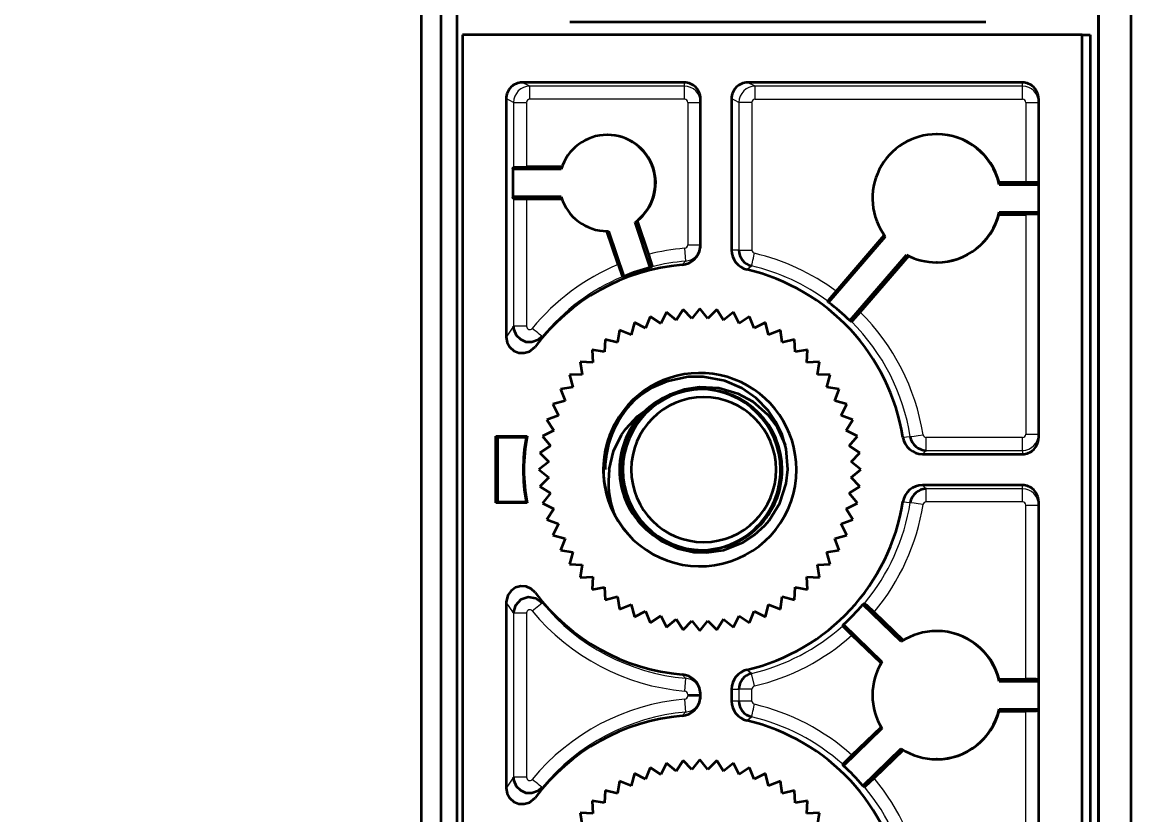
# Model space of a CAD drawing. Extents: x -1334 to -16, y -214 to 699.
# Drawn here: x -808.22 to -773.79, y 44.06 to 68.66 of the extents above; entities that cross this region are included whole.
import ezdxf

# ---------------------------------------------------------------- set-up
doc = ezdxf.new("R2010")
doc.units = 0
doc.dimstyles.get("Standard").update_dxf_attribs({"dimtxt": 0.18, "dimasz": 0.18, "dimexe": 0.18, "dimexo": 0.0625, "dimgap": 0.09, "dimtad": 0, "dimtih": 1, "dimtoh": 1, "dimdec": 4, "dimzin": 0, "dimdsep": 46, "dimtxsty": 'Standard', "dimcen": 0.09, "dimadec": 0, "dimazin": 0, "dimtfac": 1, "dimtdec": 4, "dimtofl": 0, "dimtmove": 0, "dimatfit": 3, "dimfxl": 1, "dimtolj": 1, "dimtzin": 0, "dimarcsym": 0})

# ---------------------------------------------------------------- blocks, each defined once
blk = doc.blocks.new('*D2')
at = {"color": 0, "lineweight": -2, "transparency": 16777216}
for p, q in [((-1164.451, 154.84), (-1164.451, -18.919)), ((-795.211, 16.82), (-795.211, -18.919)), ((-1161.951, -17.669), (-797.711, -17.669))]:
    blk.add_line(p, q, dxfattribs=at)
at = {"color": 0, "transparency": 16777216}
for points in [[(-1161.951, -17.252), (-1161.951, -18.086), (-1164.451, -17.669)], [(-797.711, -17.252), (-797.711, -18.086), (-795.211, -17.669)]]:
    blk.add_solid(points, dxfattribs=at)
at = {"layer": 'Defpoints', "color": 0, "transparency": 16777216}
for p in [(-1164.451, 155.465), (-795.211, 17.445), (-795.211, -17.669)]:
    blk.add_point(p, dxfattribs=at)
at = {"color": 0, "transparency": 16777216, "insert": (-982.702, -15.586), "char_height": 2.5, "attachment_point": 5}
blk.add_mtext('369,24', dxfattribs=at)

msp = doc.modelspace()

# ---------------------------------------------------------------- linework, layer by layer
at = {"color": 7, "lineweight": 35}
for p, q in [((-794.711, 12.01), (-794.711, 161.01)), ((-795.211, 13.455), (-795.211, 159.455)), ((-794.711, 13.455), (-794.711, 159.455)), ((-795.821, 15.605), (-795.821, 157.305)), ((-795.211, 17.445), (-795.211, 155.465)), ((-774.788, 141.01), (-774.788, 32.01)), ((-774.788, 32.01), (-774.788, 141.01)), ((-773.788, 141.01), (-773.788, 32.01)), ((-794.546, 68.27), (-794.546, 27.27)), ((-775.298, 27.27), (-775.298, 68.27)), ((-775.046, 68.27), (-775.046, 27.27))]:
    msp.add_line(p, q, dxfattribs=at)
at = {"color": 7, "lineweight": 35, "ltscale": 0.323085}
msp.add_line((-778.288, 68.66), (-791.211, 68.66), dxfattribs=at)
at = {"color": 7, "lineweight": 35, "ltscale": 0.48121}
msp.add_line((-775.298, 68.27), (-794.546, 68.27), dxfattribs=at)
at = {"color": 7, "lineweight": 35, "ltscale": 0.006282}
msp.add_line((-775.298, 68.27), (-775.046, 68.27), dxfattribs=at)
at = {"color": 7, "lineweight": 35, "ltscale": 0.12589}
msp.add_line((-787.654, 66.788), (-792.69, 66.788), dxfattribs=at)
at = {"color": 7, "lineweight": 13, "ltscale": 0.006469}
for p, q in [((-792.458, 66.672), (-792.69, 66.788)), ((-785.458, 66.672), (-785.69, 66.788)), ((-792.958, 66.172), (-793.19, 66.288)), ((-785.958, 66.172), (-786.19, 66.288))]:
    msp.add_line(p, q, dxfattribs=at)
at = {"color": 7, "lineweight": 13, "ltscale": 0.120103}
msp.add_line((-787.654, 66.672), (-792.458, 66.672), dxfattribs=at)
at = {"color": 7, "lineweight": 13, "ltscale": 0.002894}
for p, q in [((-787.654, 66.672), (-787.654, 66.788)), ((-777.154, 66.672), (-777.154, 66.788)), ((-777.154, 54.172), (-777.154, 54.288))]:
    msp.add_line(p, q, dxfattribs=at)
at = {"color": 7, "lineweight": 35, "ltscale": 0.213388}
msp.add_line((-777.154, 66.788), (-785.69, 66.788), dxfattribs=at)
at = {"color": 7, "lineweight": 13, "ltscale": 0.207602}
for p, q in [((-777.154, 66.672), (-785.458, 66.672)), ((-785.456, 66.272), (-777.152, 66.272))]:
    msp.add_line(p, q, dxfattribs=at)
at = {"color": 7, "lineweight": 35, "ltscale": 0.185116}
msp.add_line((-793.19, 66.288), (-793.19, 58.883), dxfattribs=at)
at = {"color": 7, "lineweight": 13, "ltscale": 0.050422}
msp.add_line((-792.958, 66.172), (-792.958, 64.155), dxfattribs=at)
at = {"color": 7, "lineweight": 13, "ltscale": 0.010051}
for p, q in [((-792.958, 66.172), (-792.556, 66.172)), ((-792.556, 59.219), (-792.958, 59.219)), ((-792.958, 50.322), (-792.556, 50.322)), ((-792.556, 45.219), (-792.958, 45.219))]:
    msp.add_line(p, q, dxfattribs=at)
at = {"color": 7, "lineweight": 13, "ltscale": 0.050161}
msp.add_line((-792.556, 66.172), (-792.556, 64.166), dxfattribs=at)
at = {"color": 7, "lineweight": 13, "ltscale": 0.120102}
msp.add_line((-787.652, 66.272), (-792.456, 66.272), dxfattribs=at)
at = {"color": 7, "lineweight": 13, "ltscale": 0.009947}
for p, q in [((-787.552, 66.172), (-787.154, 66.172)), ((-777.052, 66.172), (-776.654, 66.172)), ((-787.552, 61.749), (-787.154, 61.749)), ((-777.052, 55.868), (-776.654, 55.868)), ((-777.052, 53.672), (-776.654, 53.672)), ((-787.552, 47.791), (-787.154, 47.791)), ((-787.552, 47.749), (-787.154, 47.749))]:
    msp.add_line(p, q, dxfattribs=at)
at = {"color": 7, "lineweight": 13, "ltscale": 0.110581}
msp.add_line((-787.552, 66.172), (-787.552, 61.749), dxfattribs=at)
at = {"color": 7, "lineweight": 35, "ltscale": 0.113474}
msp.add_line((-787.154, 61.749), (-787.154, 66.288), dxfattribs=at)
at = {"color": 7, "lineweight": 35, "ltscale": 0.117578}
msp.add_line((-786.19, 66.288), (-786.19, 61.585), dxfattribs=at)
at = {"color": 7, "lineweight": 13, "ltscale": 0.114685}
for p, q in [((-785.958, 66.172), (-785.958, 61.585)), ((-785.556, 66.172), (-785.556, 61.585))]:
    msp.add_line(p, q, dxfattribs=at)
at = {"color": 7, "lineweight": 13, "ltscale": 0.010052}
for p, q in [((-785.556, 66.172), (-785.958, 66.172)), ((-785.958, 61.585), (-785.556, 61.585)), ((-785.556, 47.955), (-785.958, 47.955)), ((-785.556, 47.585), (-785.958, 47.585))]:
    msp.add_line(p, q, dxfattribs=at)
at = {"color": 7, "lineweight": 13, "ltscale": 0.062042}
msp.add_line((-777.052, 66.172), (-777.052, 63.691), dxfattribs=at)
at = {"color": 7, "lineweight": 35, "ltscale": 0.263391}
msp.add_line((-776.654, 66.288), (-776.654, 55.752), dxfattribs=at)
at = {"color": 7, "lineweight": 35, "ltscale": 0.000326538}
msp.add_line((-790.038, 65.161), (-790.051, 65.161), dxfattribs=at)
at = {"color": 7, "lineweight": 35, "ltscale": 0.000325012}
for p, q in [((-779.808, 65.183), (-779.821, 65.183)), ((-779.808, 61.203), (-779.821, 61.203)), ((-779.808, 49.76), (-779.821, 49.76)), ((-779.808, 45.78), (-779.821, 45.78))]:
    msp.add_line(p, q, dxfattribs=at)
at = {"color": 7, "lineweight": 35, "ltscale": 0.001474}
for p, q in [((-792.98, 64.101), (-792.958, 64.155)), ((-792.958, 63.181), (-792.98, 63.236))]:
    msp.add_line(p, q, dxfattribs=at)
at = {"color": 7, "lineweight": 35, "ltscale": 0.021619}
msp.add_line((-792.98, 64.101), (-792.98, 63.236), dxfattribs=at)
at = {"color": 7, "lineweight": 35, "ltscale": 0.037503}
for p, q in [((-791.48, 64.101), (-792.98, 64.101)), ((-791.48, 63.236), (-792.98, 63.236))]:
    msp.add_line(p, q, dxfattribs=at)
at = {"color": 7, "lineweight": 35, "ltscale": 0.027438}
for p, q in [((-791.458, 64.166), (-792.556, 64.166)), ((-791.458, 63.171), (-792.556, 63.171))]:
    msp.add_line(p, q, dxfattribs=at)
at = {"color": 7, "lineweight": 35, "ltscale": 0.020717}
for p, q in [((-777.881, 63.691), (-777.052, 63.691)), ((-777.881, 62.695), (-777.052, 62.695)), ((-777.881, 48.268), (-777.052, 48.268)), ((-777.881, 47.273), (-777.052, 47.273))]:
    msp.add_line(p, q, dxfattribs=at)
at = {"color": 7, "lineweight": 35, "ltscale": 0.00163}
for p, q in [((-777.881, 63.691), (-777.878, 63.625)), ((-777.881, 62.695), (-777.878, 62.761)), ((-777.881, 48.268), (-777.878, 48.202)), ((-777.881, 47.273), (-777.878, 47.338))]:
    msp.add_line(p, q, dxfattribs=at)
at = {"color": 7, "lineweight": 35, "ltscale": 0.030598}
for p, q in [((-777.878, 63.625), (-776.654, 63.625)), ((-777.878, 62.761), (-776.654, 62.761)), ((-777.878, 48.202), (-776.654, 48.202)), ((-777.878, 47.338), (-776.654, 47.338))]:
    msp.add_line(p, q, dxfattribs=at)
at = {"color": 7, "lineweight": 13, "ltscale": 0.099065}
msp.add_line((-792.958, 63.181), (-792.958, 59.219), dxfattribs=at)
at = {"color": 7, "lineweight": 13, "ltscale": 0.098805}
msp.add_line((-792.556, 63.171), (-792.556, 59.219), dxfattribs=at)
at = {"color": 7, "lineweight": 13, "ltscale": 0.170687}
msp.add_line((-777.052, 62.695), (-777.052, 55.868), dxfattribs=at)
at = {"color": 7, "lineweight": 35, "ltscale": 0.001984}
msp.add_line((-789.187, 62.451), (-789.119, 62.492), dxfattribs=at)
at = {"color": 7, "lineweight": 35, "ltscale": 0.037104}
for p, q in [((-788.715, 61.044), (-789.187, 62.451)), ((-790.007, 62.176), (-789.535, 60.769))]:
    msp.add_line(p, q, dxfattribs=at)
at = {"color": 7, "lineweight": 35, "ltscale": 0.027453}
for p, q in [((-789.119, 62.492), (-788.77, 61.451)), ((-789.713, 61.135), (-790.063, 62.176))]:
    msp.add_line(p, q, dxfattribs=at)
at = {"color": 7, "lineweight": 35, "ltscale": 0.000897367}
msp.add_line((-790.043, 62.176), (-790.007, 62.176), dxfattribs=at)
at = {"color": 7, "lineweight": 35, "ltscale": 0.067401}
for p, q in [((-781.415, 62.002), (-783.174, 59.959)), ((-782.518, 59.395), (-780.76, 61.438))]:
    msp.add_line(p, q, dxfattribs=at)
at = {"color": 7, "lineweight": 35, "ltscale": 0.057332}
msp.add_line((-782.944, 60.31), (-781.449, 62.048), dxfattribs=at)
at = {"color": 7, "lineweight": 13, "ltscale": 0.009995}
for p, q in [((-787.65, 61.642), (-787.617, 61.244)), ((-787.617, 48.296), (-787.65, 47.898)), ((-787.65, 47.642), (-787.617, 47.244))]:
    msp.add_line(p, q, dxfattribs=at)
at = {"color": 7, "lineweight": 35, "ltscale": 0.000428636}
for p, q in [((-787.16, 61.674), (-787.161, 61.657)), ((-787.16, 47.674), (-787.161, 47.657))]:
    msp.add_line(p, q, dxfattribs=at)
at = {"color": 7, "lineweight": 13, "ltscale": 0.005786}
for p, q in [((-785.958, 61.585), (-786.19, 61.585)), ((-786.19, 47.955), (-785.958, 47.955)), ((-785.958, 47.585), (-786.19, 47.585))]:
    msp.add_line(p, q, dxfattribs=at)
at = {"color": 7, "lineweight": 35, "ltscale": 0.057607}
msp.add_line((-780.687, 61.408), (-782.19, 59.661), dxfattribs=at)
at = {"color": 7, "lineweight": 35, "ltscale": 0.001631}
msp.add_line((-788.655, 61.068), (-788.715, 61.044), dxfattribs=at)
at = {"color": 7, "lineweight": 13, "ltscale": 0.00391}
for p, q in [((-787.617, 61.244), (-787.723, 61.129)), ((-787.617, 47.244), (-787.723, 47.129))]:
    msp.add_line(p, q, dxfattribs=at)
at = {"color": 7, "lineweight": 13, "ltscale": 0.004536}
for p, q in [((-785.713, 60.983), (-785.571, 61.096)), ((-785.571, 48.444), (-785.713, 48.557)), ((-785.713, 46.983), (-785.571, 47.096))]:
    msp.add_line(p, q, dxfattribs=at)
at = {"color": 7, "lineweight": 35, "ltscale": 0.001113}
msp.add_line((-789.535, 60.769), (-789.578, 60.759), dxfattribs=at)
at = {"color": 7, "lineweight": 35, "ltscale": 0.001214}
msp.add_line((-783.174, 59.959), (-783.199, 60), dxfattribs=at)
at = {"color": 7, "lineweight": 35, "ltscale": 0.009824}
for p, q in [((-788.212, 59.661), (-788.389, 59.31)), ((-787.908, 59.412), (-788.212, 59.661)), ((-787.695, 59.743), (-787.908, 59.412)), ((-787.419, 59.464), (-787.695, 59.743)), ((-787.173, 59.77), (-787.419, 59.464)), ((-786.927, 59.464), (-787.173, 59.77)), ((-786.65, 59.743), (-786.927, 59.464)), ((-786.438, 59.412), (-786.65, 59.743)), ((-786.133, 59.661), (-786.438, 59.412)), ((-785.956, 59.31), (-786.133, 59.661)), ((-789.207, 59.338), (-789.307, 58.958)), ((-788.857, 59.158), (-789.207, 59.338)), ((-788.718, 59.525), (-788.857, 59.158)), ((-785.489, 59.158), (-785.628, 59.525)), ((-785.039, 58.958), (-785.139, 59.338)), ((-789.673, 59.1), (-789.733, 58.712)), ((-789.307, 58.958), (-789.673, 59.1)), ((-784.613, 58.712), (-784.673, 59.1)), ((-790.112, 58.815), (-790.131, 58.423)), ((-789.733, 58.712), (-790.112, 58.815)), ((-784.215, 58.423), (-784.234, 58.815)), ((-790.518, 58.486), (-790.496, 58.094)), ((-783.849, 58.094), (-783.827, 58.486)), ((-790.496, 58.094), (-790.889, 58.116)), ((-790.889, 58.116), (-790.825, 57.728)), ((-783.52, 57.728), (-783.457, 58.116)), ((-790.825, 57.728), (-791.218, 57.709)), ((-791.218, 57.709), (-791.115, 57.33)), ((-783.128, 57.709), (-783.52, 57.728)), ((-783.231, 57.33), (-783.128, 57.709)), ((-791.115, 57.33), (-791.503, 57.27)), ((-791.503, 57.27), (-791.361, 56.904)), ((-782.843, 57.27), (-783.231, 57.33)), ((-782.985, 56.904), (-782.843, 57.27)), ((-791.361, 56.904), (-791.741, 56.804)), ((-791.741, 56.804), (-791.561, 56.454)), ((-791.928, 56.315), (-791.713, 55.987)), ((-791.713, 55.987), (-792.064, 55.81)), ((-792.064, 55.81), (-791.815, 55.505)), ((-782.282, 55.81), (-782.633, 55.987)), ((-782.531, 55.505), (-782.282, 55.81)), ((-792.145, 55.293), (-791.866, 55.016)), ((-782.479, 55.016), (-782.2, 55.293)), ((-791.866, 55.016), (-792.173, 54.77)), ((-792.173, 54.77), (-791.866, 54.524)), ((-782.173, 54.77), (-782.479, 55.016)), ((-782.479, 54.524), (-782.173, 54.77)), ((-791.866, 54.524), (-792.145, 54.248)), ((-782.2, 54.248), (-782.479, 54.524)), ((-791.815, 54.035), (-792.064, 53.731)), ((-792.064, 53.731), (-791.713, 53.554)), ((-782.633, 53.554), (-782.282, 53.731)), ((-782.282, 53.731), (-782.531, 54.035)), ((-791.713, 53.554), (-791.928, 53.225)), ((-791.561, 53.086), (-791.741, 52.736)), ((-782.605, 52.736), (-782.785, 53.086)), ((-791.741, 52.736), (-791.361, 52.636)), ((-791.361, 52.636), (-791.503, 52.27)), ((-782.843, 52.27), (-782.985, 52.636)), ((-791.503, 52.27), (-791.115, 52.21)), ((-791.115, 52.21), (-791.218, 51.831)), ((-783.231, 52.21), (-782.843, 52.27)), ((-783.128, 51.831), (-783.231, 52.21)), ((-791.218, 51.831), (-790.825, 51.812)), ((-790.825, 51.812), (-790.889, 51.424)), ((-783.52, 51.812), (-783.128, 51.831)), ((-783.457, 51.424), (-783.52, 51.812)), ((-790.889, 51.424), (-790.496, 51.447)), ((-790.496, 51.447), (-790.518, 51.054)), ((-783.827, 51.054), (-783.849, 51.447)), ((-790.131, 51.118), (-790.112, 50.725)), ((-784.234, 50.725), (-784.215, 51.118)), ((-790.112, 50.725), (-789.733, 50.828)), ((-789.733, 50.828), (-789.673, 50.44)), ((-784.673, 50.44), (-784.613, 50.828)), ((-789.673, 50.44), (-789.307, 50.582)), ((-789.307, 50.582), (-789.207, 50.202)), ((-789.207, 50.202), (-788.857, 50.382)), ((-788.857, 50.382), (-788.718, 50.015)), ((-785.628, 50.015), (-785.489, 50.382)), ((-785.139, 50.202), (-785.039, 50.582)), ((-788.389, 50.23), (-788.212, 49.879)), ((-788.212, 49.879), (-787.908, 50.128)), ((-787.695, 49.798), (-787.419, 50.077)), ((-787.419, 50.077), (-787.173, 49.77)), ((-787.173, 49.77), (-786.927, 50.077)), ((-786.927, 50.077), (-786.65, 49.798)), ((-786.438, 50.128), (-786.133, 49.879)), ((-786.133, 49.879), (-785.956, 50.23)), ((-788.718, 45.525), (-788.857, 45.158)), ((-788.212, 45.661), (-788.389, 45.31)), ((-787.908, 45.412), (-788.212, 45.661)), ((-787.695, 45.743), (-787.908, 45.412)), ((-787.419, 45.464), (-787.695, 45.743)), ((-787.173, 45.77), (-787.419, 45.464)), ((-786.927, 45.464), (-787.173, 45.77)), ((-786.65, 45.743), (-786.927, 45.464)), ((-786.438, 45.412), (-786.65, 45.743)), ((-786.133, 45.661), (-786.438, 45.412)), ((-785.956, 45.31), (-786.133, 45.661)), ((-785.489, 45.158), (-785.628, 45.525)), ((-789.207, 45.338), (-789.307, 44.958)), ((-788.857, 45.158), (-789.207, 45.338)), ((-785.039, 44.958), (-785.139, 45.338)), ((-790.112, 44.815), (-790.131, 44.423)), ((-789.733, 44.712), (-790.112, 44.815)), ((-789.673, 45.1), (-789.733, 44.712)), ((-789.307, 44.958), (-789.673, 45.1)), ((-784.613, 44.712), (-784.673, 45.1)), ((-784.215, 44.423), (-784.234, 44.815)), ((-790.518, 44.486), (-790.496, 44.094)), ((-783.849, 44.094), (-783.827, 44.486)), ((-790.496, 44.094), (-790.889, 44.116)), ((-790.889, 44.116), (-790.825, 43.728)), ((-783.52, 43.728), (-783.457, 44.116))]:
    msp.add_line(p, q, dxfattribs=at)
at = {"color": 7, "lineweight": 35, "ltscale": 0.009823}
for p, q in [((-788.389, 59.31), (-788.718, 59.525)), ((-785.628, 59.525), (-785.956, 59.31)), ((-785.139, 59.338), (-785.489, 59.158)), ((-784.673, 59.1), (-785.039, 58.958)), ((-784.234, 58.815), (-784.613, 58.712)), ((-783.827, 58.486), (-784.215, 58.423)), ((-783.457, 58.116), (-783.849, 58.094)), ((-782.605, 56.804), (-782.985, 56.904)), ((-782.785, 56.454), (-782.605, 56.804)), ((-782.418, 56.315), (-782.785, 56.454)), ((-782.633, 55.987), (-782.418, 56.315)), ((-791.815, 55.505), (-792.145, 55.293)), ((-782.2, 55.293), (-782.531, 55.505)), ((-792.145, 54.248), (-791.815, 54.035)), ((-782.531, 54.035), (-782.2, 54.248)), ((-782.418, 53.225), (-782.633, 53.554)), ((-782.785, 53.086), (-782.418, 53.225)), ((-782.985, 52.636), (-782.605, 52.736)), ((-783.849, 51.447), (-783.457, 51.424)), ((-784.215, 51.118), (-783.827, 51.054)), ((-784.613, 50.828), (-784.234, 50.725)), ((-785.489, 50.382), (-785.139, 50.202)), ((-785.039, 50.582), (-784.673, 50.44)), ((-788.718, 50.015), (-788.389, 50.23)), ((-787.908, 50.128), (-787.695, 49.798)), ((-786.65, 49.798), (-786.438, 50.128)), ((-785.956, 50.23), (-785.628, 50.015)), ((-788.389, 45.31), (-788.718, 45.525)), ((-785.628, 45.525), (-785.956, 45.31)), ((-785.139, 45.338), (-785.489, 45.158)), ((-784.673, 45.1), (-785.039, 44.958)), ((-784.234, 44.815), (-784.613, 44.712)), ((-783.827, 44.486), (-784.215, 44.423)), ((-783.457, 44.116), (-783.849, 44.094))]:
    msp.add_line(p, q, dxfattribs=at)
at = {"color": 7, "lineweight": 35, "ltscale": 0.001614}
msp.add_line((-782.461, 59.364), (-782.518, 59.395), dxfattribs=at)
at = {"color": 7, "lineweight": 13, "ltscale": 0.010184}
for p, q in [((-792.958, 59.219), (-793.19, 58.883)), ((-792.958, 50.322), (-793.19, 50.657)), ((-792.958, 45.219), (-793.19, 44.883))]:
    msp.add_line(p, q, dxfattribs=at)
at = {"color": 7, "lineweight": 13, "ltscale": 0.009581}
for p, q in [((-792.072, 58.901), (-792.289, 58.584)), ((-792.072, 44.901), (-792.289, 44.584))]:
    msp.add_line(p, q, dxfattribs=at)
at = {"color": 7, "lineweight": 35, "ltscale": 0.009825}
for p, q in [((-790.131, 58.423), (-790.518, 58.486)), ((-791.561, 56.454), (-791.928, 56.315)), ((-791.928, 53.225), (-791.561, 53.086)), ((-790.518, 51.054), (-790.131, 51.118)), ((-790.131, 44.423), (-790.518, 44.486))]:
    msp.add_line(p, q, dxfattribs=at)
at = {"color": 7, "lineweight": 35, "ltscale": 0.051745}
msp.add_line((-793.507, 53.735), (-793.507, 55.805), dxfattribs=at)
at = {"color": 7, "lineweight": 35, "ltscale": 0.024217}
for p, q in [((-793.507, 55.805), (-792.538, 55.805)), ((-792.538, 53.735), (-793.507, 53.735))]:
    msp.add_line(p, q, dxfattribs=at)
at = {"color": 7, "lineweight": 35, "ltscale": 0.001432}
for p, q in [((-793.507, 55.805), (-793.461, 55.77)), ((-793.507, 53.735), (-793.461, 53.77))]:
    msp.add_line(p, q, dxfattribs=at)
at = {"color": 7, "lineweight": 35, "ltscale": 0.001178}
msp.add_line((-792.538, 55.805), (-792.57, 55.77), dxfattribs=at)
at = {"color": 7, "lineweight": 13, "ltscale": 0.005769}
for p, q in [((-780.639, 55.791), (-780.869, 55.773)), ((-780.869, 53.767), (-780.639, 53.749))]:
    msp.add_line(p, q, dxfattribs=at)
at = {"color": 7, "lineweight": 35, "ltscale": 0.05}
msp.add_line((-793.461, 55.77), (-793.461, 53.77), dxfattribs=at)
at = {"color": 7, "lineweight": 35, "ltscale": 0.022292}
for p, q in [((-792.57, 55.77), (-793.461, 55.77)), ((-793.461, 53.77), (-792.57, 53.77))]:
    msp.add_line(p, q, dxfattribs=at)
at = {"color": 7, "lineweight": 13, "ltscale": 0.074725}
for p, q in [((-777.152, 55.768), (-780.141, 55.768)), ((-780.143, 55.368), (-777.154, 55.368)), ((-777.154, 54.172), (-780.143, 54.172)), ((-777.152, 53.772), (-780.141, 53.772))]:
    msp.add_line(p, q, dxfattribs=at)
at = {"color": 7, "lineweight": 13, "ltscale": 0.004091}
msp.add_line((-780.259, 55.252), (-780.143, 55.368), dxfattribs=at)
at = {"color": 7, "lineweight": 35, "ltscale": 0.077618}
for p, q in [((-780.259, 55.252), (-777.154, 55.252)), ((-777.154, 54.288), (-780.259, 54.288))]:
    msp.add_line(p, q, dxfattribs=at)
at = {"color": 7, "lineweight": 13, "ltscale": 0.002893}
msp.add_line((-777.154, 55.368), (-777.154, 55.252), dxfattribs=at)
at = {"color": 7, "lineweight": 13, "ltscale": 0.004092}
msp.add_line((-780.143, 54.172), (-780.259, 54.288), dxfattribs=at)
at = {"color": 7, "lineweight": 13, "ltscale": 0.01}
msp.add_line((-780.141, 53.772), (-780.143, 54.172), dxfattribs=at)
at = {"color": 7, "lineweight": 35, "ltscale": 0.001177}
msp.add_line((-792.57, 53.77), (-792.538, 53.735), dxfattribs=at)
at = {"color": 7, "lineweight": 35, "ltscale": 0.300891}
msp.add_line((-776.654, 53.788), (-776.654, 41.752), dxfattribs=at)
at = {"color": 7, "lineweight": 13, "ltscale": 0.135114}
for p, q in [((-777.052, 48.268), (-777.052, 53.672)), ((-777.052, 41.868), (-777.052, 47.273))]:
    msp.add_line(p, q, dxfattribs=at)
at = {"color": 7, "lineweight": 35, "ltscale": 0.14434}
msp.add_line((-793.19, 50.657), (-793.19, 44.883), dxfattribs=at)
at = {"color": 7, "lineweight": 13, "ltscale": 0.00996}
msp.add_line((-792.379, 50.385), (-792.072, 50.64), dxfattribs=at)
at = {"color": 7, "lineweight": 13, "ltscale": 0.009582}
msp.add_line((-792.289, 50.956), (-792.072, 50.64), dxfattribs=at)
at = {"color": 7, "lineweight": 35, "ltscale": 0.001601}
msp.add_line((-782.111, 50.584), (-782.057, 50.619), dxfattribs=at)
at = {"color": 7, "lineweight": 13, "ltscale": 0.127579}
for p, q in [((-792.958, 50.322), (-792.958, 45.219)), ((-792.556, 50.322), (-792.556, 45.219))]:
    msp.add_line(p, q, dxfattribs=at)
at = {"color": 7, "lineweight": 35, "ltscale": 0.041505}
for p, q in [((-780.917, 49.431), (-782.111, 50.584)), ((-782.111, 44.956), (-780.917, 46.11))]:
    msp.add_line(p, q, dxfattribs=at)
at = {"color": 7, "lineweight": 35, "ltscale": 0.031713}
for p, q in [((-781.76, 50.348), (-780.848, 49.467)), ((-780.848, 46.074), (-781.76, 45.192))]:
    msp.add_line(p, q, dxfattribs=at)
at = {"color": 7, "lineweight": 35, "ltscale": 0.001236}
for p, q in [((-782.734, 49.918), (-782.712, 49.962)), ((-782.712, 45.578), (-782.734, 45.622))]:
    msp.add_line(p, q, dxfattribs=at)
at = {"color": 7, "lineweight": 35, "ltscale": 0.041506}
for p, q in [((-782.712, 49.962), (-781.518, 48.809)), ((-781.518, 46.732), (-782.712, 45.578))]:
    msp.add_line(p, q, dxfattribs=at)
at = {"color": 7, "lineweight": 35, "ltscale": 0.03142}
for p, q in [((-781.547, 48.759), (-782.451, 49.632)), ((-782.451, 45.908), (-781.547, 46.781))]:
    msp.add_line(p, q, dxfattribs=at)
at = {"color": 7, "lineweight": 13, "ltscale": 0.003911}
msp.add_line((-787.723, 48.412), (-787.617, 48.296), dxfattribs=at)
at = {"color": 7, "lineweight": 13, "ltscale": 0.010012}
msp.add_line((-785.477, 48.055), (-785.571, 48.444), dxfattribs=at)
at = {"color": 7, "lineweight": 35, "ltscale": 0.000429587}
msp.add_line((-787.16, 47.866), (-787.161, 47.883), dxfattribs=at)
at = {"color": 7, "lineweight": 35, "ltscale": 0.009265}
msp.add_line((-786.19, 47.955), (-786.19, 47.585), dxfattribs=at)
at = {"color": 7, "lineweight": 13, "ltscale": 0.009265}
for p, q in [((-785.958, 47.955), (-785.958, 47.585)), ((-785.556, 47.585), (-785.556, 47.955))]:
    msp.add_line(p, q, dxfattribs=at)
at = {"color": 7, "lineweight": 13, "ltscale": 0.001058}
msp.add_line((-787.552, 47.791), (-787.552, 47.749), dxfattribs=at)
at = {"color": 7, "lineweight": 35, "ltscale": 0.001058}
msp.add_line((-787.154, 47.749), (-787.154, 47.791), dxfattribs=at)
at = {"color": 7, "lineweight": 35, "ltscale": 0.001602}
msp.add_line((-782.057, 44.922), (-782.111, 44.956), dxfattribs=at)
at = {"color": 7, "lineweight": 35}
for points in [[(-792.958, 64.155), (-792.957, 64.156), (-792.947, 64.158), (-792.556, 64.166)], [(-776.654, 63.68), (-776.655, 63.681), (-776.663, 63.682), (-776.726, 63.686), (-777.052, 63.691)], [(-792.958, 63.181), (-792.957, 63.18), (-792.947, 63.179), (-792.556, 63.171)], [(-776.654, 62.706), (-776.655, 62.705), (-776.663, 62.704), (-776.726, 62.7), (-777.052, 62.695)], [(-788.77, 61.451), (-788.657, 61.087), (-788.654, 61.071), (-788.655, 61.068)], [(-789.713, 61.135), (-789.586, 60.775), (-789.58, 60.76), (-789.578, 60.759)], [(-782.944, 60.31), (-783.189, 60.016), (-783.199, 60.002), (-783.199, 60)], [(-782.19, 59.661), (-782.446, 59.376), (-782.459, 59.365), (-782.46, 59.365), (-782.461, 59.364)], [(-793.19, 58.883), (-793.158, 58.717), (-793.074, 58.57), (-792.95, 58.458), (-792.796, 58.395), (-792.625, 58.391), (-792.462, 58.442), (-792.289, 58.585)], [(-792.072, 58.901), (-792.215, 58.785), (-792.39, 58.727), (-792.573, 58.732), (-792.738, 58.806), (-792.867, 58.938), (-792.943, 59.106), (-792.958, 59.219)], [(-784.439, 54.77), (-784.493, 55.418), (-784.619, 55.85), (-784.814, 56.259), (-785.045, 56.597), (-785.422, 56.986), (-785.871, 57.296), (-786.402, 57.527), (-787.073, 57.656), (-787.54, 57.65), (-788.2, 57.51), (-788.688, 57.295), (-788.978, 57.112), (-789.245, 56.896)], [(-788.508, 56.861), (-788.088, 57.108), (-787.648, 57.266), (-787.178, 57.341), (-786.581, 57.309), (-785.989, 57.135), (-785.529, 56.881), (-785.07, 56.479), (-784.776, 56.084), (-784.52, 55.537)], [(-789.987, 54.77), (-789.851, 55.339), (-789.603, 55.852), (-789.477, 56.035), (-789.107, 56.428), (-788.841, 56.63)], [(-788.841, 52.91), (-788.38, 52.557), (-787.862, 52.321), (-787.358, 52.21), (-786.969, 52.196), (-786.438, 52.274), (-785.837, 52.508), (-785.476, 52.742), (-785.155, 53.033), (-785.019, 53.192), (-784.687, 53.733), (-784.489, 54.342), (-784.439, 54.77)], [(-792.289, 50.956), (-792.413, 51.07), (-792.568, 51.138), (-792.734, 51.153), (-792.896, 51.112), (-793.035, 51.013), (-793.135, 50.875), (-793.19, 50.657)], [(-792.958, 50.322), (-792.894, 50.559), (-792.722, 50.745), (-792.51, 50.817), (-792.264, 50.778), (-792.072, 50.64)], [(-782.057, 50.619), (-782.056, 50.618), (-782.049, 50.614), (-781.996, 50.57), (-781.76, 50.348)], [(-782.734, 49.918), (-782.734, 49.917), (-782.73, 49.912), (-782.696, 49.874), (-782.451, 49.632)], [(-776.654, 48.257), (-776.655, 48.258), (-776.663, 48.259), (-776.73, 48.263), (-777.052, 48.268)], [(-776.654, 47.283), (-776.655, 47.282), (-776.663, 47.281), (-776.73, 47.277), (-777.052, 47.273)], [(-782.451, 45.908), (-782.723, 45.637), (-782.733, 45.625), (-782.734, 45.622)], [(-792.072, 44.901), (-792.215, 44.785), (-792.39, 44.727), (-792.573, 44.732), (-792.738, 44.806), (-792.867, 44.938), (-792.943, 45.106), (-792.958, 45.219)], [(-781.76, 45.192), (-782.042, 44.932), (-782.055, 44.922), (-782.056, 44.922), (-782.057, 44.922)], [(-793.19, 44.883), (-793.158, 44.717), (-793.074, 44.57), (-792.95, 44.458), (-792.796, 44.395), (-792.625, 44.391), (-792.462, 44.442), (-792.289, 44.585)]]:
    msp.add_lwpolyline(points, dxfattribs=at)
for centre, radius, start, end in [((-792.69, 66.288), 0.5, 89.9998, 180.0017), ((-787.654, 66.288), 0.5, 359.9989, 90.0008), ((-785.69, 66.288), 0.5, 89.9998, 180.0017), ((-777.154, 66.288), 0.5, 359.9989, 90.0008), ((-785.564, 61.591), 0.626, 180.5743, 256.2115), ((-785.448, 61.591), 0.511, 180.7305, 256.056), ((-787.168, 54.769), 2.501, 90.002, 179.9738), ((-787.163, 54.769), 2.501, 90.0617, 179.9738), ((-787.158, 54.769), 2.501, 90.1217, 179.9739), ((-787.153, 54.769), 2.501, 90.1817, 179.9738), ((-787.147, 54.769), 2.501, 90.2417, 179.9739), ((-787.142, 54.769), 2.501, 90.3017, 179.9738), ((-787.137, 54.769), 2.501, 90.3617, 179.9739), ((-787.132, 54.769), 2.501, 90.4217, 179.9739), ((-787.121, 54.769), 2.501, 90.5417, 179.9739), ((-787.17, 54.77), 2.5, 89.9869, 131.9232), ((-787.169, 54.769), 2.501, 0.0219, 90.0105), ((-787.164, 54.769), 2.501, 0.0224, 90.011), ((-787.159, 54.769), 2.501, 0.0226, 90.0096), ((-787.154, 54.769), 2.501, 0.0224, 90.0093), ((-787.148, 54.769), 2.501, 0.0226, 90.0093), ((-787.143, 54.769), 2.501, 0.0224, 90.0093), ((-787.138, 54.769), 2.501, 0.0225, 90.0097), ((-787.133, 54.769), 2.501, 0.0225, 90.0094), ((-787.127, 54.769), 2.501, 0.0224, 90.0095), ((-787.122, 54.769), 2.501, 0.0226, 90.0082), ((-787.117, 54.769), 2.501, 0.0224, 90.0093), ((-787.13, 54.769), 3, 135.4061, 179.9874), ((-787.125, 54.769), 3.001, 133.9123, 179.9843), ((-787.119, 54.769), 3.001, 132.516, 179.9852), ((-787.114, 54.769), 3.001, 131.2199, 179.9844), ((-787.239, 54.698), 2.976, 132.3913, 150.7591), ((-787.093, 54.893), 2.424, 127.3088, 134.2278), ((-787.157, 54.77), 2.999, 144.7579, 179.9924), ((-787.152, 54.77), 2.999, 142.5591, 179.9941), ((-787.148, 54.77), 2.999, 140.5549, 179.9969), ((-787.141, 54.77), 3, 138.7528, 179.9898), ((-787.135, 54.769), 3.001, 137.0606, 179.9853), ((-787.113, 54.769), 2.5, 131.906, 179.9847), ((-787.165, 54.768), 3.007, 152.4629, 179.9623), ((-787.164, 54.769), 3.003, 149.5903, 179.9783), ((-787.161, 54.769), 3.001, 147.0712, 179.9849), ((-780.136, 55.878), 0.511, 189.8409, 269.1985), ((-780.252, 55.878), 0.626, 189.6684, 269.3719), ((-777.154, 55.752), 0.5, 269.9998, 0.0017), ((-787.177, 54.768), 2.995, 179.9573, 207.4174), ((-787.169, 54.769), 2.998, 179.9722, 225.0353), ((-787.167, 54.378), 2.846, 172.0871, 200.343), ((-787.17, 54.769), 2.499, 179.9793, 228.0553), ((-787.167, 54.769), 2.499, 179.9692, 269.9998), ((-787.165, 54.769), 2.499, 179.9732, 269.9864), ((-787.16, 54.769), 2.499, 179.9732, 269.9864), ((-787.155, 54.769), 2.499, 179.9732, 269.9837), ((-787.15, 54.769), 2.499, 179.9732, 269.9864), ((-787.144, 54.769), 2.499, 179.9732, 269.9864), ((-787.139, 54.769), 2.499, 179.9732, 269.9864), ((-787.134, 54.769), 2.499, 179.9732, 269.9864), ((-787.129, 54.769), 2.499, 179.9732, 269.9836), ((-787.123, 54.769), 2.499, 179.9732, 269.9864), ((-787.118, 54.769), 2.499, 179.9732, 269.9864), ((-787.166, 54.768), 2.498, 269.9847, 0.0429), ((-787.161, 54.768), 2.498, 269.8726, 0.0429), ((-787.156, 54.768), 2.498, 269.768, 0.0429), ((-787.151, 54.768), 2.498, 269.6703, 0.0427), ((-787.145, 54.768), 2.498, 269.579, 0.0429), ((-787.14, 54.768), 2.498, 269.4941, 0.0427), ((-787.135, 54.768), 2.498, 269.4159, 0.0427), ((-787.13, 54.768), 2.498, 269.345, 0.0427), ((-787.124, 54.768), 2.498, 269.2831, 0.0425), ((-787.119, 54.768), 2.498, 269.2326, 0.0427), ((-787.114, 54.768), 2.498, 269.1988, 0.0425), ((-780.252, 53.662), 0.626, 90.6282, 170.3318), ((-780.136, 53.662), 0.511, 90.8007, 170.1583), ((-777.154, 53.788), 0.5, 359.9989, 90.0008), ((-787.113, 54.769), 2.498, 228.0579, 269.9437), ((-785.564, 47.949), 0.626, 103.7881, 179.4253), ((-785.448, 47.949), 0.511, 103.9442, 179.2697), ((-787.661, 47.791), 0.507, 360, 8.5044), ((-787.661, 47.749), 0.507, 351.4956, 359.9999), ((-785.564, 47.591), 0.626, 180.5743, 256.2115), ((-785.448, 47.591), 0.511, 180.7305, 256.056)]:
    msp.add_arc(centre, radius, start, end, dxfattribs=at)
at = {"color": 7, "lineweight": 13}
for centre, radius, start, end in [((-792.458, 66.172), 0.5, 90.0036, 179.9975), ((-787.654, 66.172), 0.5, 0.0005, 89.9989), ((-785.458, 66.172), 0.5, 90.0036, 179.9975), ((-777.154, 66.172), 0.5, 0.0005, 89.9989), ((-792.456, 66.172), 0.1, 89.9682, 179.8495), ((-787.652, 66.172), 0.1, 359.9673, 89.8486), ((-785.456, 66.172), 0.1, 89.9682, 179.8495), ((-777.152, 66.172), 0.1, 359.9673, 89.8486), ((-787.659, 61.749), 0.107, 274.9575, 0.0004), ((-785.441, 61.595), 0.116, 185.1313, 251.6518), ((-792.456, 59.218), 0.0995, 179.557, 320.9246), ((-780.133, 55.879), 0.112, 193.1167, 265.9789), ((-777.154, 55.868), 0.5, 270.0011, 359.9995), ((-777.152, 55.868), 0.1, 269.9683, 359.8495), ((-780.133, 53.661), 0.112, 94.0765, 166.9388), ((-777.152, 53.672), 0.1, 359.9673, 89.8486), ((-792.456, 50.322), 0.0995, 39.0262, 180.3955), ((-787.661, 47.791), 0.507, 8.5041, 85.0444), ((-785.441, 47.945), 0.116, 108.3353, 174.8754), ((-787.659, 47.749), 0.107, 274.9575, 0.0004), ((-787.661, 47.749), 0.507, 274.9556, 351.4959), ((-785.441, 47.595), 0.116, 185.1254, 251.6578), ((-792.456, 45.218), 0.0995, 179.557, 320.9246)]:
    msp.add_arc(centre, radius, start, end, dxfattribs=at)
for centre, major_axis, ratio, start_param, end_param in [((-792.458, 66.272), (0, -0.4), 0.005236, 1.570795, 3.136356), ((-787.654, 66.272), (0, 0.4), 0.005236, 4.712388, 6.277948), ((-785.458, 66.272), (0, -0.4), 0.005236, 1.570795, 3.136356), ((-777.154, 66.272), (0, -0.4), 0.005236, 1.570795, 3.136356), ((-787.054, 54.77), (0.001, 6.898), 0.999986, 0.086665, 0.251608), ((-787.661, 61.749), (0, 0.507), 0.999986, 3.228266, 4.564148), ((-785.479, 61.485), (-0.091, -0.389), 0.005098, 0.006432, 1.571992), ((-787.054, 54.77), (0.001, 6.898), 0.999986, 5.6451, 6.052767), ((-787.054, 54.77), (0.001, 6.898), 0.999986, 0.395983, 0.882103), ((-787.056, 54.77), (-0.001, -6.498), 0.999986, 3.228257, 3.390356), ((-787.056, 54.77), (-0.001, -6.498), 0.999986, 2.506351, 2.911175), ((-787.056, 54.77), (-0.001, -6.498), 0.999986, 3.540419, 4.023696), ((-787.054, 54.77), (0.001, 6.898), 0.999986, 4.870376, 5.500725), ((-787.056, 54.77), (-0.001, -6.498), 0.999986, 1.728783, 2.356288), ((-792.381, 59.155), (-0.309, 0.254), 0.003328, 3.142786, 4.708347), ((-780.244, 55.854), (-0.395, -0.063), 0.000824, 0.010407, 1.575967), ((-780.143, 55.768), (0, 0.4), 0.005236, 3.146828, 4.712388), ((-777.154, 55.768), (0, 0.4), 0.005236, 3.146828, 4.712388), ((-777.154, 53.672), (0.5, 0), 0.999986, 6.283185, 7.853954), ((-777.154, 53.772), (0, -0.4), 0.005236, 1.570795, 3.136356), ((-787.056, 54.77), (-0.001, -6.498), 0.999986, 0.877922, 1.413191), ((-780.244, 53.686), (-0.395, 0.063), 0.000822, 4.707218, 6.272778), ((-787.054, 54.77), (0.001, 6.898), 0.999986, 4.016671, 4.554784), ((-787.056, 54.77), (-0.001, -6.498), 0.999986, 5.401464, 6.196902), ((-787.054, 54.77), (0.001, 6.898), 0.999986, 2.259871, 3.05531), ((-787.056, 54.77), (-0.001, -6.498), 0.999986, 0.2308, 0.727859), ((-787.054, 54.77), (0.001, 6.898), 0.999986, 3.372392, 3.872295), ((-787.659, 47.791), (0, 0.107), 0.999986, 4.71258, 6.196861), ((-787.054, 40.77), (0.001, 6.898), 0.999986, 0.086665, 0.882103), ((-787.056, 40.77), (-0.001, -6.498), 0.999986, 3.228257, 4.023696), ((-785.479, 47.485), (-0.091, -0.389), 0.005098, 0.006432, 1.571992), ((-787.054, 40.77), (0.001, 6.898), 0.999986, 5.552864, 6.052767), ((-787.056, 40.77), (-0.001, -6.498), 0.999986, 2.414116, 2.911175), ((-792.381, 45.155), (-0.309, 0.254), 0.003328, 3.142786, 4.708347), ((-787.054, 40.77), (0.001, 6.898), 0.999986, 4.870376, 5.408489), ((-787.056, 40.77), (-0.001, -6.498), 0.999986, 1.728783, 2.264052)]:
    msp.add_ellipse(centre, major_axis=major_axis, ratio=ratio, start_param=start_param, end_param=end_param, dxfattribs=at)
at = {"color": 7, "lineweight": 35}
for centre, major_axis, start_param, end_param in [((-790.051, 63.668), (0, 1.493), 0.000191, 1.277084), ((-790.051, 63.668), (0, 1.493), 3.759291, 6.283376), ((-790.038, 63.668), (0, -1.493), 0.663632, 3.141784), ((-779.821, 63.193), (0, 1.99), 0.000191, 2.212305), ((-779.821, 63.193), (0, 1.99), 4.931594, 6.283376), ((-779.808, 63.193), (0, -1.99), 1.823667, 3.141784), ((-790.051, 63.668), (0, 1.493), 1.86489, 3.141784), ((-779.821, 63.193), (0, 1.99), 3.141784, 4.493566), ((-779.808, 63.193), (0, -1.99), 0.000191, 1.318307), ((-790.051, 63.668), (0, 1.493), 3.141784, 3.171485), ((-787.777, 61.749), (0, -0.623), 0.086672, 1.422556), ((-787.777, 61.749), (0, -0.623), 1.422556, 1.570987), ((-787.661, 61.749), (0, 0.507), 4.564148, 4.71258), ((-779.821, 63.193), (0, 1.99), 2.650334, 3.141784), ((-787.172, 54.77), (0.001, 6.382), 0.086665, 0.93041), ((-787.067, 54.77), (-0.001, -6.487), 3.398686, 3.53209), ((-787.172, 54.77), (0.001, 6.382), 4.870376, 6.052767), ((-787.067, 54.77), (-0.001, -6.487), 2.364618, 2.498022), ((-787.173, 54.77), (-0.001, -3), 1.570987, 5.191062), ((-787.064, 54.77), (0, -2.5), 3.162653, 4.71258), ((-787.054, 54.77), (0, 2.25), 4.71258, 10.995765), ((-787.17, 54.77), (0, 2.5), 0.731977, 2.409998), ((-787.113, 54.77), (0, -2.5), 3.873569, 5.55159), ((-787.172, 54.77), (0.001, 5.465), 1.380469, 1.761505), ((-787.161, 54.77), (-0.001, -5.5), 4.529745, 4.895415), ((-787.173, 54.77), (0.001, 3), 2.049469, 4.71258), ((-787.064, 54.77), (0, -2.5), 4.71258, 6.269351), ((-787.172, 54.77), (0.001, 6.382), 3.372392, 4.554784), ((-787.172, 54.77), (0.001, 6.382), 2.211564, 3.05531), ((-787.067, 54.77), (-0.001, -6.487), 0.736189, 0.869592), ((-779.821, 47.77), (0, 1.99), 0.000191, 0.583876), ((-779.821, 47.77), (0, 1.99), 4.931594, 6.283376), ((-779.808, 47.77), (0, -1.99), 1.823667, 3.141784), ((-779.821, 47.77), (0, 1.99), 1.021905, 2.12007), ((-787.777, 47.791), (0, -0.623), 1.719419, 3.055303), ((-787.777, 47.791), (0, -0.623), 1.570987, 1.719419), ((-787.777, 47.749), (0, -0.623), 0.086672, 1.422556), ((-787.777, 47.749), (0, -0.623), 1.422556, 1.570987), ((-779.821, 47.77), (0, 1.99), 3.141784, 4.493566), ((-779.808, 47.77), (0, 1.99), 3.141784, 4.4599), ((-787.172, 40.77), (0.001, 6.382), 0.086665, 0.93041), ((-787.172, 40.77), (0.001, 6.382), 4.870376, 6.052767), ((-779.821, 47.77), (0, 1.99), 2.558098, 3.141784), ((-787.067, 40.77), (-0.001, -6.487), 2.272382, 2.405786)]:
    msp.add_ellipse(centre, major_axis=major_axis, ratio=0.999986, start_param=start_param, end_param=end_param, dxfattribs=at)

# ---------------------------------------------------------------- dimensions: what is measured, and where the dimension line sits
dim = msp.add_linear_dim(base=(-795.211, -17.669), p1=(-1164.451, 155.465), p2=(-795.211, 17.445), dimstyle='Standard', override={"dimtxt": 2.5, "dimasz": 2.5, "dimexe": 1.25, "dimexo": 0.625, "dimgap": 0.625, "dimtad": 1, "dimtih": 0, "dimtoh": 0, "dimdec": 2, "dimzin": 8, "dimdsep": 44, "dimcen": 2.5, "dimtdec": 2, "dimtofl": 1, "dimatfit": 0, "dimtolj": 0, "dimtzin": 8})
dim.commit()
dim.dimension.update_dxf_attribs({"geometry": '*D2', "text_midpoint": (-982.702, -17.669), "dimtype": 160})

doc.saveas('drawing.dxf')
